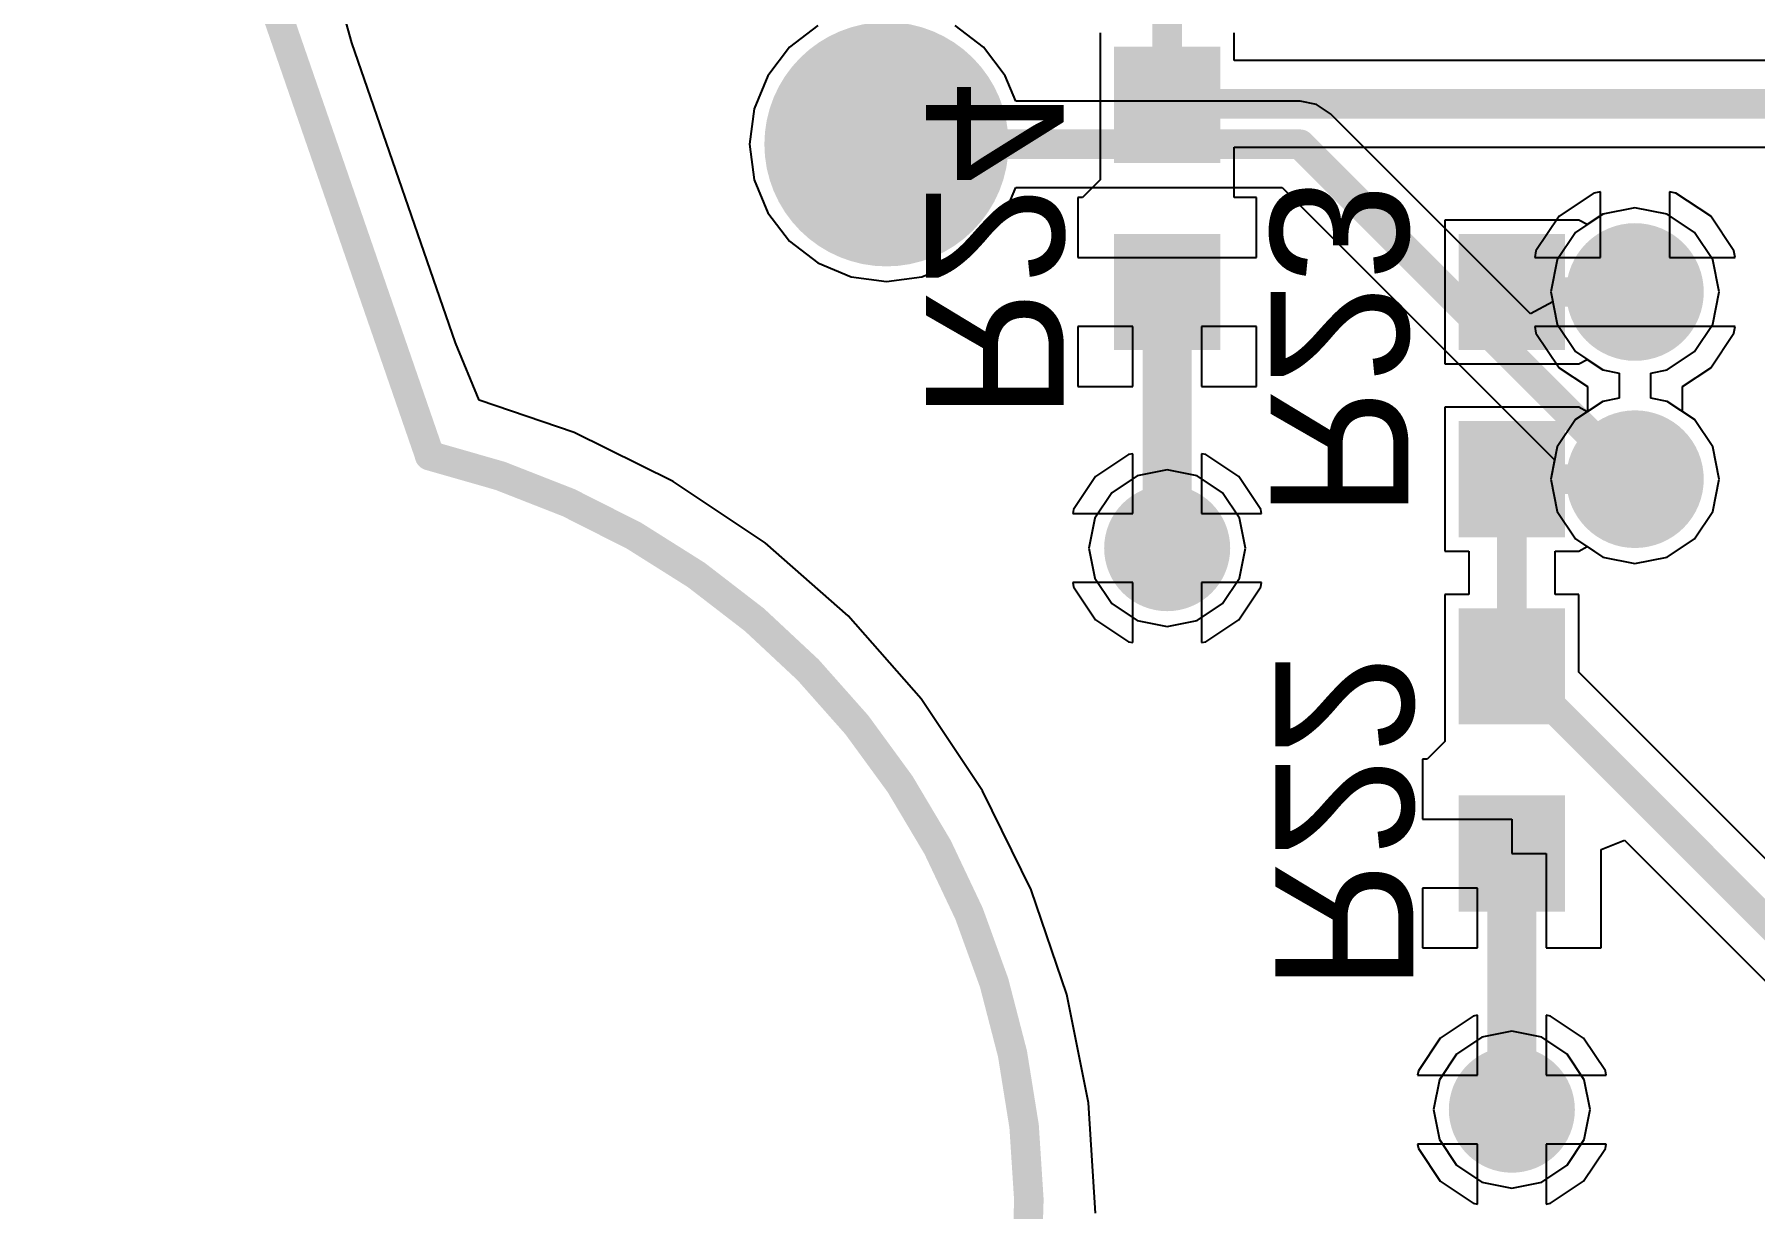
# Model space of a CAD drawing. Header units: millimetres. Extents: x 73 to 190, y 73 to 267.
# Drawn here: x 72.92 to 81.66, y 86.15 to 92.11 of the extents above; entities that cross this region are included whole.
import ezdxf

# ---------------------------------------------------------------- set-up
doc = ezdxf.new("R2010")
doc.units = ezdxf.units.MM
for name, color, linetype in [('BottomLayer', 5, 'Continuous'), ('BottomOverlay', 54, 'Continuous'), ('BottomPaste', 16, 'Continuous'), ('BottomSolder', 6, 'Continuous'), ('DrillDrawing', 1, 'Continuous'), ('KeepOutLayer', 6, 'Continuous'), ('Mechanical1', 6, 'Continuous'), ('MidLayer1', 16, 'Continuous'), ('MidLayer2', 76, 'Continuous'), ('MultiLayer', 9, 'Continuous'), ('TopLayer', 1, 'Continuous'), ('TopSolder', 216, 'Continuous'), ('ViaHoleLayer', 16, 'Continuous')]:
    doc.layers.add(name, color=color, linetype=linetype)

msp = doc.modelspace()

# ---------------------------------------------------------------- linework, layer by layer
at = {"layer": 'BottomLayer'}
for p, q in [((74.53606886, 92.0651194), (74.10343066, 93.61706955999999)), ((75.0616228, 90.5421227), (74.53606886, 92.0651194)), ((78.33501224, 92.11501007999999), (78.33501224, 91.38501662)), ((79.01501087999999, 91.97422042), (79.01501087999999, 92.11501007999999)), ((82.6913256, 91.97422042), (79.01501087999999, 91.97422042)), ((79.01501087999999, 91.38501662), (79.01501087999999, 91.53580117999999)), ((79.01501087999999, 91.53580117999999), (85.91512408, 91.53580117999999)), ((78.3350097, 91.3688038), (78.24520546, 91.27899955999999)), ((78.33501224, 91.38501662), (78.3350097, 91.38501662)), ((78.3350097, 91.38501662), (78.3350097, 91.3688038)), ((79.01501342, 91.38501662), (79.01501087999999, 91.38501662)), ((79.01501342, 91.27899955999999), (79.01501342, 91.38501662)), ((78.24520546, 91.27899955999999), (78.22101196, 91.27899955999999)), ((78.22101196, 91.27899955999999), (78.22101196, 90.97499966)), ((79.12901115999999, 91.27899955999999), (79.01501342, 91.27899955999999)), ((79.12901115999999, 90.97499966), (79.12901115999999, 91.27899955999999)), ((80.88637365999999, 91.19511098), (80.80742029999999, 91.14235771999999)), ((81.05001569999999, 91.22766107999999), (80.88637365999999, 91.19511098)), ((81.21365774, 91.19511098), (81.05001569999999, 91.22766107999999)), ((81.35238745999999, 91.10241622), (81.21365774, 91.19511098)), ((80.76499468, 91.16502976), (80.08500112, 91.16502976)), ((80.08500112, 91.16502976), (80.08500112, 90.43503376)), ((80.76499976, 91.16503483999999), (80.76499468, 91.16502976)), ((80.76499976, 91.1650323), (80.76499976, 91.16503483999999)), ((80.80742029999999, 91.14235771999999), (80.76499976, 91.1650323)), ((81.44508221999999, 90.9636865), (81.35238745999999, 91.10241622)), ((78.22101196, 90.97499966), (79.12901115999999, 90.97499966)), ((81.47763232, 90.80004446), (81.44508221999999, 90.9636865)), ((81.44508221999999, 90.63640242), (81.47763232, 90.80004446)), ((78.50001318, 90.6250029), (78.22101196, 90.6250029)), ((78.22101196, 90.6250029), (78.22101196, 90.32100299999999)), ((78.50001318, 90.32100299999999), (78.50001318, 90.6250029)), ((79.12901115999999, 90.6250029), (78.85000993999999, 90.6250029)), ((78.85000993999999, 90.6250029), (78.85000993999999, 90.32100299999999)), ((79.12901115999999, 90.32100299999999), (79.12901115999999, 90.6250029)), ((81.35238745999999, 90.4976727), (81.44508221999999, 90.63640242)), ((75.18251409999999, 90.250264), (75.0616228, 90.5421227)), ((81.21365774, 90.40497794), (81.35238745999999, 90.4976727)), ((80.08500112, 90.43503376), (80.76499468, 90.43503376)), ((80.76499468, 90.43503376), (80.76499976, 90.43502867999999)), ((80.76499976, 90.43503122), (80.80744062, 90.4577185)), ((80.76499976, 90.43502867999999), (80.76499976, 90.43503122)), ((80.80744062, 90.4577185), (80.88637365999999, 90.40497794)), ((80.88637365999999, 90.40497794), (80.96901763999999, 90.38853906)), ((81.13101376, 90.38853906), (81.21365774, 90.40497794)), ((78.22101196, 90.32100299999999), (78.50001318, 90.32100299999999)), ((78.85000993999999, 90.32100299999999), (79.12901115999999, 90.32100299999999)), ((80.96901763999999, 90.38853906), (80.96901763999999, 90.26153905999999)), ((81.13101376, 90.26153905999999), (81.13101376, 90.38853906)), ((75.66438004, 90.08669307999999), (75.18251409999999, 90.250264)), ((80.88637365999999, 90.24510018), (80.80742029999999, 90.19234691999999)), ((80.96901763999999, 90.26153905999999), (80.88637365999999, 90.24510018)), ((81.21365774, 90.24510018), (81.13101376, 90.26153905999999)), ((81.35238745999999, 90.15240542), (81.21365774, 90.24510018)), ((80.76499468, 90.21501896), (80.08500112, 90.21501896)), ((80.08500112, 90.21501896), (80.08500112, 89.48502296)), ((80.76499976, 90.21502403999999), (80.76499468, 90.21501896)), ((80.76499976, 90.21502149999999), (80.76499976, 90.21502403999999)), ((80.80742029999999, 90.19234691999999), (80.76499976, 90.21502149999999)), ((81.44508221999999, 90.0136757), (81.35238745999999, 90.15240542)), ((76.16745243999999, 89.83860365999999), (75.66438004, 90.08669307999999)), ((78.47836222, 89.97475782), (78.31164932, 89.86336358)), ((78.50001318, 89.97906565999999), (78.47836222, 89.97475782)), ((78.50001318, 89.67499971999999), (78.50001318, 89.97906565999999)), ((78.8716609, 89.97475782), (78.85000993999999, 89.97906565999999)), ((78.85000993999999, 89.97906565999999), (78.85000993999999, 89.67499971999999)), ((79.0383738, 89.86336358), (78.8716609, 89.97475782)), ((81.47763232, 89.85003366), (81.44508221999999, 90.0136757)), ((76.63384216, 89.52697359999999), (76.16745243999999, 89.83860365999999)), ((78.31164932, 89.86336358), (78.20025507999999, 89.69665067999999)), ((79.14976804, 89.69665067999999), (79.0383738, 89.86336358)), ((81.44508221999999, 89.68639162), (81.47763232, 89.85003366)), ((78.20025507999999, 89.69665067999999), (78.19594724, 89.67499971999999)), ((79.15407588, 89.67499971999999), (79.14976804, 89.69665067999999)), ((78.19594724, 89.67499971999999), (78.50001318, 89.67499971999999)), ((78.85000993999999, 89.67499971999999), (79.15407588, 89.67499971999999)), ((81.35238745999999, 89.5476619), (81.44508221999999, 89.68639162)), ((77.05556598, 89.15713181999999), (76.63384216, 89.52697359999999)), ((81.21365774, 89.45496714), (81.35238745999999, 89.5476619)), ((80.08500112, 89.48502296), (80.20579081999999, 89.48502296)), ((80.20579081999999, 89.48502296), (80.20579081999999, 89.26500816)), ((80.64421005999999, 89.26500816), (80.64421005999999, 89.48502296)), ((80.64421005999999, 89.48502296), (80.76499468, 89.48502296)), ((80.76499468, 89.48502296), (80.76499976, 89.48501788)), ((80.76499976, 89.48502042), (80.80744062, 89.5077077)), ((80.76499976, 89.48501788), (80.76499976, 89.48502042)), ((80.80744062, 89.5077077), (80.88637365999999, 89.45496714)), ((80.88637365999999, 89.45496714), (81.05001569999999, 89.42241704)), ((81.05001569999999, 89.42241704), (81.21365774, 89.45496714)), ((78.50001318, 89.32500295999999), (78.19594724, 89.32500295999999)), ((78.19594724, 89.32500295999999), (78.20025507999999, 89.30335199999999)), ((78.20025507999999, 89.30335199999999), (78.31164932, 89.1366391)), ((78.50001318, 89.02093701999999), (78.50001318, 89.32500295999999)), ((79.15407588, 89.32500295999999), (78.85000993999999, 89.32500295999999)), ((78.85000993999999, 89.32500295999999), (78.85000993999999, 89.02093701999999)), ((79.0383738, 89.1366391), (79.14976804, 89.30335199999999)), ((79.14976804, 89.30335199999999), (79.15407588, 89.32500295999999)), ((80.20579081999999, 89.26500816), (80.08500112, 89.26500816)), ((80.08500112, 89.26500816), (80.08500112, 88.53501469999999)), ((80.76499976, 89.26500816), (80.64421005999999, 89.26500816)), ((80.76499976, 88.87001783999999), (80.76499976, 89.26500816)), ((77.42540776, 88.73540799999999), (77.05556598, 89.15713181999999)), ((78.31164932, 89.1366391), (78.47836222, 89.02524486)), ((78.8716609, 89.02524486), (79.0383738, 89.1366391)), ((78.47836222, 89.02524486), (78.50001318, 89.02093701999999)), ((78.85000993999999, 89.02093701999999), (78.8716609, 89.02524486)), ((81.96059045999999, 87.67442713999999), (80.76499976, 88.87001783999999)), ((77.73703782, 88.26901828), (77.42540776, 88.73540799999999)), ((80.08499857999999, 88.51880188), (79.99519434, 88.42899763999999)), ((80.08500112, 88.53501469999999), (80.08499857999999, 88.53501469999999)), ((80.08499857999999, 88.53501469999999), (80.08499857999999, 88.51880188)), ((79.99519434, 88.42899763999999), (79.97100084, 88.42899763999999)), ((79.97100084, 88.42899763999999), (79.97100084, 88.12499774)), ((77.98512724, 87.76594587999999), (77.73703782, 88.26901828)), ((79.97100084, 88.12499774), (80.42500043999999, 88.12499774)), ((80.42500043999999, 88.12499774), (80.42500043999999, 87.94999935999999)), ((80.42500043999999, 87.94999935999999), (80.59999882, 87.94999935999999)), ((80.59999882, 87.94999935999999), (80.59999882, 87.47100108)), ((80.87900004, 87.97006789999999), (80.99633279999999, 88.0186708)), ((80.87900004, 87.47100108), (80.87900004, 87.97006789999999)), ((80.99633279999999, 88.0186708), (81.75579026, 87.25921333999999)), ((80.25000206, 87.77500098), (79.97100084, 87.77500098)), ((79.97100084, 87.77500098), (79.97100084, 87.47100108)), ((80.25000206, 87.47100108), (80.25000206, 87.77500098)), ((78.16542914, 87.23479123999999), (77.98512724, 87.76594587999999)), ((79.97100084, 87.47100108), (80.25000206, 87.47100108)), ((80.59999882, 87.47100108), (80.87900004, 87.47100108)), ((78.27485996, 86.68464756), (78.16542914, 87.23479123999999)), ((80.2283511, 87.1247559), (80.06163819999999, 87.01336166)), ((80.25000206, 87.12906373999999), (80.2283511, 87.1247559)), ((80.25000206, 86.82499779999999), (80.25000206, 87.12906373999999)), ((80.62164978, 87.1247559), (80.59999882, 87.12906373999999)), ((80.59999882, 87.12906373999999), (80.59999882, 86.82499779999999)), ((80.78836267999999, 87.01336166), (80.62164978, 87.1247559)), ((80.06163819999999, 87.01336166), (79.95024396, 86.84664876)), ((80.89975692, 86.84664876), (80.78836267999999, 87.01336166)), ((79.95024396, 86.84664876), (79.94593612, 86.82499779999999)), ((79.94593612, 86.82499779999999), (80.25000206, 86.82499779999999)), ((80.59999882, 86.82499779999999), (80.90406476, 86.82499779999999)), ((80.90406476, 86.82499779999999), (80.89975692, 86.84664876)), ((78.31154518, 86.12492807999999), (78.27485996, 86.68464756)), ((80.25000206, 86.47500104), (79.94593612, 86.47500104)), ((79.94593612, 86.47500104), (79.95024396, 86.45335007999999)), ((80.25000206, 86.1709351), (80.25000206, 86.47500104)), ((80.90406476, 86.47500104), (80.59999882, 86.47500104)), ((80.59999882, 86.47500104), (80.59999882, 86.1709351)), ((80.89975692, 86.45335007999999), (80.90406476, 86.47500104)), ((79.95024396, 86.45335007999999), (80.06163819999999, 86.28663718)), ((80.78836267999999, 86.28663718), (80.89975692, 86.45335007999999)), ((80.06163819999999, 86.28663718), (80.2283511, 86.17524293999999)), ((80.62164978, 86.17524293999999), (80.78836267999999, 86.28663718)), ((80.2283511, 86.17524293999999), (80.25000206, 86.1709351)), ((80.59999882, 86.1709351), (80.62164978, 86.17524293999999))]:
    msp.add_line(p, q, dxfattribs=at)
for points, const_width in [([(78.67501156, 91.7550108), (78.67501156, 92.70002287999999)], 0.1499997), ([(78.67501156, 91.7550108), (92.5999672, 91.7550108)], 0.1499997), ([(78.67501156, 91.75001207999999), (78.67501156, 91.7550108)], 0.1499997), ([(78.67501156, 89.50000134), (78.67501156, 90.80000127999999)], 0.2499995), ([(80.42500043999999, 90.80003176), (80.42501313999999, 90.80004446)], 0.1499997), ([(80.42501313999999, 90.80004446), (81.05001569999999, 90.80004446)], 0.1499997), ([(80.42500043999999, 89.85002096), (80.42501313999999, 89.85003366)], 0.1499997), ([(80.42500043999999, 88.90001016), (80.42500043999999, 89.85002096)], 0.1499997), ([(80.42501313999999, 89.85003366), (81.05001569999999, 89.85003366)], 0.1499997), ([(80.42500043999999, 88.90001016), (81.97499988, 87.35001072)], 0.1499997), ([(80.42500043999999, 86.64999942), (80.42500043999999, 87.94999935999999)], 0.2499995)]:
    msp.add_lwpolyline(points, dxfattribs=dict(at, const_width=const_width))
for points, const_width in [([(78.63751099999999, 91.7550108, 1), (78.71251212, 91.7550108, 1)], 0.07499858), ([(78.63751099999999, 91.7550108, 1), (78.71251212, 91.7550108, 1)], 0.07499858), ([(78.63751099999999, 91.7550108, 1), (78.71251212, 91.7550108, 1)], 0.07499858), ([(78.63751099999999, 91.75001207999999, 1), (78.71251212, 91.75001207999999, 1)], 0.07499858), ([(80.9103157, 90.80004446, 1), (81.1897157, 90.80004446, 1)], 0.2794), ([(78.61251232, 90.80000127999999, 1), (78.7375108, 90.80000127999999, 1)], 0.12499848), ([(80.38749988, 90.80003176, 1), (80.46250099999999, 90.80003176, 1)], 0.07499858), ([(80.38751257999999, 90.80004446, 1), (80.4625137, 90.80004446, 1)], 0.07499858), ([(80.38751257999999, 90.80004446, 1), (80.4625137, 90.80004446, 1)], 0.07499858), ([(81.01251513999999, 90.80004446, 1), (81.08751626, 90.80004446, 1)], 0.07499858), ([(80.9103157, 89.85003366, 1), (81.1897157, 89.85003366, 1)], 0.2794), ([(80.38749988, 89.85002096, 1), (80.46250099999999, 89.85002096, 1)], 0.07499858), ([(80.38749988, 89.85002096, 1), (80.46250099999999, 89.85002096, 1)], 0.07499858), ([(80.38751257999999, 89.85003366, 1), (80.4625137, 89.85003366, 1)], 0.07499858), ([(80.38751257999999, 89.85003366, 1), (80.4625137, 89.85003366, 1)], 0.07499858), ([(81.01251513999999, 89.85003366, 1), (81.08751626, 89.85003366, 1)], 0.07499858), ([(78.55001308, 89.50000134, 1), (78.80001003999999, 89.50000134, 1)], 0.2499995), ([(78.61251232, 89.50000134, 1), (78.7375108, 89.50000134, 1)], 0.12499848), ([(80.38749988, 88.90001016, 1), (80.46250099999999, 88.90001016, 1)], 0.07499858), ([(80.38749988, 88.90001016, 1), (80.46250099999999, 88.90001016, 1)], 0.07499858), ([(80.3625012, 87.94999935999999, 1), (80.48749968, 87.94999935999999, 1)], 0.12499848), ([(80.30000195999999, 86.64999942, 1), (80.54999892, 86.64999942, 1)], 0.2499995), ([(80.3625012, 86.64999942, 1), (80.48749968, 86.64999942, 1)], 0.12499848)]:
    msp.add_lwpolyline(points, format="xyb", close=True, dxfattribs=dict(at, const_width=const_width))
for points in [[(78.87501116, 91.5250138), (78.87501116, 91.97501036), (78.47501195999999, 91.5250138), (78.47501195999999, 91.97501036)], [(78.87501116, 90.575003), (78.87501116, 91.02499956), (78.47501195999999, 90.575003), (78.47501195999999, 91.02499956)], [(80.62500003999999, 90.57503348), (80.62500003999999, 91.02503003999999), (80.22500083999999, 90.57503348), (80.22500083999999, 91.02503003999999)], [(80.62500003999999, 89.62502268), (80.62500003999999, 90.07501923999999), (80.22500083999999, 89.62502268), (80.22500083999999, 90.07501923999999)], [(80.62500003999999, 88.67501188), (80.62500003999999, 89.12500844), (80.22500083999999, 88.67501188), (80.22500083999999, 89.12500844)], [(80.62500003999999, 87.72500108), (80.62500003999999, 88.17499764), (80.22500083999999, 87.72500108), (80.22500083999999, 88.17499764)]]:
    msp.add_solid(points, dxfattribs=at)
at = {"layer": 'BottomPaste'}
for points in [[(78.82501126, 91.5750137), (78.82501126, 91.92501046), (78.52501185999999, 91.5750137), (78.52501185999999, 91.92501046)], [(78.82501126, 90.6250029), (78.82501126, 90.97499966), (78.52501185999999, 90.6250029), (78.52501185999999, 90.97499966)], [(80.57500014, 90.62503337999999), (80.57500014, 90.97503014), (80.27500074, 90.62503337999999), (80.27500074, 90.97503014)], [(80.57500014, 89.67502257999999), (80.57500014, 90.02501934), (80.27500074, 89.67502257999999), (80.27500074, 90.02501934)], [(80.57500014, 88.72501177999999), (80.57500014, 89.07500854), (80.27500074, 88.72501177999999), (80.27500074, 89.07500854)], [(80.57500014, 87.77500098), (80.57500014, 88.12499774), (80.27500074, 87.77500098), (80.27500074, 88.12499774)]]:
    msp.add_solid(points, dxfattribs=at)
at = {"layer": 'BottomSolder'}
for points, const_width in [([(80.87531704, 90.80004446, 1), (81.22471436, 90.80004446, 1)], 0.34939986), ([(80.87531704, 89.85003366, 1), (81.22471436, 89.85003366, 1)], 0.34939986), ([(78.51501187999999, 89.50000134, 1), (78.83501124, 89.50000134, 1)], 0.31999936), ([(80.26500075999999, 86.64999942, 1), (80.58500011999999, 86.64999942, 1)], 0.31999936)]:
    msp.add_lwpolyline(points, format="xyb", close=True, dxfattribs=dict(at, const_width=const_width))
for points in [[(78.94501102, 91.45501394), (78.94501102, 92.04501022), (78.4050121, 91.45501394), (78.4050121, 92.04501022)], [(78.94501102, 90.50500314), (78.94501102, 91.09499942), (78.4050121, 90.50500314), (78.4050121, 91.09499942)], [(80.6949999, 90.50503361999999), (80.6949999, 91.0950299), (80.15500098, 90.50503361999999), (80.15500098, 91.0950299)], [(80.6949999, 89.55502281999999), (80.6949999, 90.1450191), (80.15500098, 89.55502281999999), (80.15500098, 90.1450191)], [(80.6949999, 88.60501201999999), (80.6949999, 89.1950083), (80.15500098, 88.60501201999999), (80.15500098, 89.1950083)], [(80.6949999, 87.65500121999999), (80.6949999, 88.2449975), (80.15500098, 87.65500121999999), (80.15500098, 88.2449975)]]:
    msp.add_solid(points, dxfattribs=at)
at = {"layer": 'DrillDrawing', "const_width": 0.1499997}
for points in [[(74.93100075999999, 89.96974386, -0.5181223231996762), (98.94092226, 126.98035056)], [(74.9302032, 89.96942381999999, -0.4524410024477059), (77.7196312, 84.73204795999999)]]:
    msp.add_lwpolyline(points, format="xyb", dxfattribs=at)
at = {"layer": 'DrillDrawing'}
for points, const_width in [([(80.97381569999999, 90.80004446, 1), (81.12621569999999, 90.80004446, 1)], 0.1524), ([(74.89270264, 89.96942381999999, 1), (74.96770375999999, 89.96942381999999, 1)], 0.07499858), ([(74.89350019999999, 89.96974386, 1), (74.96850132, 89.96974386, 1)], 0.07499858), ([(80.97381569999999, 89.85003366, 1), (81.12621569999999, 89.85003366, 1)], 0.1524), ([(78.62501166, 89.50000134, 1), (78.72501145999999, 89.50000134, 1)], 0.0999998), ([(80.37500054, 86.64999942, 1), (80.47500034, 86.64999942, 1)], 0.0999998)]:
    msp.add_lwpolyline(points, format="xyb", close=True, dxfattribs=dict(at, const_width=const_width))
at = {"layer": 'KeepOutLayer', "const_width": 0.1499997}
for points in [[(74.93100075999999, 89.96974386, -0.5181223231996762), (98.94092226, 126.98035056)], [(74.9302032, 89.96942381999999, -0.4524410024477059), (77.7196312, 84.73204795999999)]]:
    msp.add_lwpolyline(points, format="xyb", dxfattribs=at)
at = {"layer": 'KeepOutLayer', "const_width": 0.07499858}
for points in [[(74.89270264, 89.96942381999999, 1), (74.96770375999999, 89.96942381999999, 1)], [(74.89350019999999, 89.96974386, 1), (74.96850132, 89.96974386, 1)]]:
    msp.add_lwpolyline(points, format="xyb", close=True, dxfattribs=at)
at = {"layer": 'Mechanical1', "const_width": 0.1499997}
for points in [[(74.93100075999999, 89.96974386, -0.5181223231996762), (98.94092226, 126.98035056)], [(74.9302032, 89.96942381999999, -0.4524410024477059), (77.7196312, 84.73204795999999)]]:
    msp.add_lwpolyline(points, format="xyb", dxfattribs=at)
at = {"layer": 'Mechanical1', "const_width": 0.07499858}
for points in [[(74.89270264, 89.96942381999999, 1), (74.96770375999999, 89.96942381999999, 1)], [(74.89350019999999, 89.96974386, 1), (74.96850132, 89.96974386, 1)]]:
    msp.add_lwpolyline(points, format="xyb", close=True, dxfattribs=at)
at = {"layer": 'MidLayer1'}
for p, q in [((74.53606886, 92.0651194), (74.10343066, 93.61706955999999)), ((75.0616228, 90.5421227), (74.53606886, 92.0651194)), ((80.88637365999999, 91.19511098), (80.74764393999999, 91.10241622)), ((81.05001569999999, 91.22766107999999), (80.88637365999999, 91.19511098)), ((81.21365774, 91.19511098), (81.05001569999999, 91.22766107999999)), ((81.35238745999999, 91.10241622), (81.21365774, 91.19511098)), ((80.74764393999999, 91.10241622), (80.65494917999999, 90.9636865)), ((81.44508221999999, 90.9636865), (81.35238745999999, 91.10241622)), ((80.65494917999999, 90.9636865), (80.62239908, 90.80004446)), ((81.47763232, 90.80004446), (81.44508221999999, 90.9636865)), ((80.62239908, 90.80004446), (80.65494917999999, 90.63640242)), ((81.44508221999999, 90.63640242), (81.47763232, 90.80004446)), ((80.65494917999999, 90.63640242), (80.74764393999999, 90.4976727)), ((81.35238745999999, 90.4976727), (81.44508221999999, 90.63640242)), ((75.18251409999999, 90.250264), (75.0616228, 90.5421227)), ((80.74764393999999, 90.4976727), (80.88637365999999, 90.40497794)), ((81.21365774, 90.40497794), (81.35238745999999, 90.4976727)), ((80.88637365999999, 90.40497794), (80.96901763999999, 90.38853906)), ((81.13101376, 90.38853906), (81.21365774, 90.40497794)), ((80.96901763999999, 90.38853906), (80.96901763999999, 90.26153905999999)), ((81.13101376, 90.26153905999999), (81.13101376, 90.38853906)), ((75.66438004, 90.08669307999999), (75.18251409999999, 90.250264)), ((80.88637365999999, 90.24510018), (80.74764393999999, 90.15240542)), ((80.96901763999999, 90.26153905999999), (80.88637365999999, 90.24510018)), ((81.21365774, 90.24510018), (81.13101376, 90.26153905999999)), ((81.35238745999999, 90.15240542), (81.21365774, 90.24510018)), ((80.74764393999999, 90.15240542), (80.65494917999999, 90.0136757)), ((81.44508221999999, 90.0136757), (81.35238745999999, 90.15240542)), ((76.16745243999999, 89.83860365999999), (75.66438004, 90.08669307999999)), ((78.47836222, 89.97475782), (78.31164932, 89.86336358)), ((78.50001318, 89.97906565999999), (78.47836222, 89.97475782)), ((78.50001318, 89.67499971999999), (78.50001318, 89.97906565999999)), ((78.8716609, 89.97475782), (78.85000993999999, 89.97906565999999)), ((78.85000993999999, 89.97906565999999), (78.85000993999999, 89.67499971999999)), ((79.0383738, 89.86336358), (78.8716609, 89.97475782)), ((80.65494917999999, 90.0136757), (80.62239908, 89.85003366)), ((81.47763232, 89.85003366), (81.44508221999999, 90.0136757)), ((76.63384216, 89.52697359999999), (76.16745243999999, 89.83860365999999)), ((78.31164932, 89.86336358), (78.20025507999999, 89.69665067999999)), ((79.14976804, 89.69665067999999), (79.0383738, 89.86336358)), ((80.62239908, 89.85003366), (80.65494917999999, 89.68639162)), ((81.44508221999999, 89.68639162), (81.47763232, 89.85003366)), ((78.20025507999999, 89.69665067999999), (78.19594724, 89.67499971999999)), ((79.15407588, 89.67499971999999), (79.14976804, 89.69665067999999)), ((78.19594724, 89.67499971999999), (78.50001318, 89.67499971999999)), ((78.85000993999999, 89.67499971999999), (79.15407588, 89.67499971999999)), ((80.65494917999999, 89.68639162), (80.74764393999999, 89.5476619)), ((81.35238745999999, 89.5476619), (81.44508221999999, 89.68639162)), ((77.05556598, 89.15713181999999), (76.63384216, 89.52697359999999)), ((80.74764393999999, 89.5476619), (80.88637365999999, 89.45496714)), ((81.21365774, 89.45496714), (81.35238745999999, 89.5476619)), ((80.88637365999999, 89.45496714), (81.05001569999999, 89.42241704)), ((81.05001569999999, 89.42241704), (81.21365774, 89.45496714)), ((78.50001318, 89.32500295999999), (78.19594724, 89.32500295999999)), ((78.19594724, 89.32500295999999), (78.20025507999999, 89.30335199999999)), ((78.20025507999999, 89.30335199999999), (78.31164932, 89.1366391)), ((78.50001318, 89.02093701999999), (78.50001318, 89.32500295999999)), ((79.15407588, 89.32500295999999), (78.85000993999999, 89.32500295999999)), ((78.85000993999999, 89.32500295999999), (78.85000993999999, 89.02093701999999)), ((79.0383738, 89.1366391), (79.14976804, 89.30335199999999)), ((79.14976804, 89.30335199999999), (79.15407588, 89.32500295999999)), ((77.42540776, 88.73540799999999), (77.05556598, 89.15713181999999)), ((78.31164932, 89.1366391), (78.47836222, 89.02524486)), ((78.8716609, 89.02524486), (79.0383738, 89.1366391)), ((78.47836222, 89.02524486), (78.50001318, 89.02093701999999)), ((78.85000993999999, 89.02093701999999), (78.8716609, 89.02524486)), ((77.73703782, 88.26901828), (77.42540776, 88.73540799999999)), ((77.98512724, 87.76594587999999), (77.73703782, 88.26901828)), ((78.16542914, 87.23479123999999), (77.98512724, 87.76594587999999)), ((78.27485996, 86.68464756), (78.16542914, 87.23479123999999)), ((80.2283511, 87.1247559), (80.06163819999999, 87.01336166)), ((80.25000206, 87.12906373999999), (80.2283511, 87.1247559)), ((80.25000206, 86.82499779999999), (80.25000206, 87.12906373999999)), ((80.62164978, 87.1247559), (80.59999882, 87.12906373999999)), ((80.59999882, 87.12906373999999), (80.59999882, 86.82499779999999)), ((80.78836267999999, 87.01336166), (80.62164978, 87.1247559)), ((80.06163819999999, 87.01336166), (79.95024396, 86.84664876)), ((80.89975692, 86.84664876), (80.78836267999999, 87.01336166)), ((79.95024396, 86.84664876), (79.94593612, 86.82499779999999)), ((79.94593612, 86.82499779999999), (80.25000206, 86.82499779999999)), ((80.59999882, 86.82499779999999), (80.90406476, 86.82499779999999)), ((80.90406476, 86.82499779999999), (80.89975692, 86.84664876)), ((78.31154518, 86.12492807999999), (78.27485996, 86.68464756)), ((80.25000206, 86.47500104), (79.94593612, 86.47500104)), ((79.94593612, 86.47500104), (79.95024396, 86.45335007999999)), ((80.25000206, 86.1709351), (80.25000206, 86.47500104)), ((80.90406476, 86.47500104), (80.59999882, 86.47500104)), ((80.59999882, 86.47500104), (80.59999882, 86.1709351)), ((80.89975692, 86.45335007999999), (80.90406476, 86.47500104)), ((79.95024396, 86.45335007999999), (80.06163819999999, 86.28663718)), ((80.78836267999999, 86.28663718), (80.89975692, 86.45335007999999)), ((80.06163819999999, 86.28663718), (80.2283511, 86.17524293999999)), ((80.62164978, 86.17524293999999), (80.78836267999999, 86.28663718)), ((80.2283511, 86.17524293999999), (80.25000206, 86.1709351)), ((80.59999882, 86.1709351), (80.62164978, 86.17524293999999))]:
    msp.add_line(p, q, dxfattribs=at)
for points, const_width in [([(80.9103157, 90.80004446, 1), (81.1897157, 90.80004446, 1)], 0.2794), ([(80.9103157, 89.85003366, 1), (81.1897157, 89.85003366, 1)], 0.2794), ([(78.55001308, 89.50000134, 1), (78.80001003999999, 89.50000134, 1)], 0.2499995), ([(80.30000195999999, 86.64999942, 1), (80.54999892, 86.64999942, 1)], 0.2499995)]:
    msp.add_lwpolyline(points, format="xyb", close=True, dxfattribs=dict(at, const_width=const_width))
at = {"layer": 'MidLayer2'}
for p, q in [((74.53606886, 92.0651194), (74.10343066, 93.61706955999999)), ((75.0616228, 90.5421227), (74.53606886, 92.0651194)), ((80.84189318, 91.3024971), (80.66545716, 91.184603)), ((80.87501732, 91.30908586), (80.84189318, 91.3024971)), ((80.87501732, 90.97504284), (80.87501732, 91.30908586)), ((81.25813821999999, 91.3024971), (81.22501408, 91.30908586)), ((81.22501408, 91.30908586), (81.22501408, 90.97504284)), ((81.43457423999999, 91.184603), (81.25813821999999, 91.3024971)), ((80.66545716, 91.184603), (80.54756306, 91.00816698)), ((81.55246833999999, 91.00816698), (81.43457423999999, 91.184603)), ((80.54756306, 91.00816698), (80.5409743, 90.97504284)), ((81.55905709999999, 90.97504284), (81.55246833999999, 91.00816698)), ((80.5409743, 90.97504284), (80.87501732, 90.97504284)), ((81.22501408, 90.97504284), (81.55905709999999, 90.97504284)), ((81.55905709999999, 90.62504607999999), (80.5409743, 90.62504607999999)), ((80.5409743, 90.62504607999999), (80.54756306, 90.59192193999999)), ((80.54756306, 90.59192193999999), (80.66545716, 90.41548592)), ((81.43457423999999, 90.41548592), (81.55246833999999, 90.59192193999999)), ((81.55246833999999, 90.59192193999999), (81.55905709999999, 90.62504607999999)), ((75.18251409999999, 90.250264), (75.0616228, 90.5421227)), ((80.66545716, 90.41548592), (80.80837788, 90.319987)), ((81.29165352, 90.319987), (81.43457423999999, 90.41548592)), ((80.80837788, 90.319987), (80.80837534, 90.19298445999999)), ((81.29165606, 90.19298445999999), (81.29165352, 90.319987)), ((75.66438004, 90.08669307999999), (75.18251409999999, 90.250264)), ((80.74764393999999, 90.15240542), (80.65494917999999, 90.0136757)), ((80.80837534, 90.19298445999999), (80.74764393999999, 90.15240542)), ((81.35238745999999, 90.15240542), (81.29165606, 90.19298445999999)), ((81.44508221999999, 90.0136757), (81.35238745999999, 90.15240542)), ((76.16745243999999, 89.83860365999999), (75.66438004, 90.08669307999999)), ((80.65494917999999, 90.0136757), (80.62239908, 89.85003366)), ((81.47763232, 89.85003366), (81.44508221999999, 90.0136757)), ((78.67501156, 89.89764088), (78.5228427, 89.86737169999999)), ((78.82718041999999, 89.86737169999999), (78.67501156, 89.89764088)), ((76.63384216, 89.52697359999999), (76.16745243999999, 89.83860365999999)), ((78.39383864, 89.78117426), (78.30764119999999, 89.6521702)), ((78.5228427, 89.86737169999999), (78.39383864, 89.78117426)), ((78.95618447999999, 89.78117426), (78.82718041999999, 89.86737169999999)), ((79.04238192, 89.6521702), (78.95618447999999, 89.78117426)), ((80.62239908, 89.85003366), (80.65494917999999, 89.68639162)), ((81.44508221999999, 89.68639162), (81.47763232, 89.85003366)), ((78.30764119999999, 89.6521702), (78.27737202, 89.50000134)), ((79.0726511, 89.50000134), (79.04238192, 89.6521702)), ((80.65494917999999, 89.68639162), (80.74764393999999, 89.5476619)), ((81.35238745999999, 89.5476619), (81.44508221999999, 89.68639162)), ((77.05556598, 89.15713181999999), (76.63384216, 89.52697359999999)), ((80.74764393999999, 89.5476619), (80.88637365999999, 89.45496714)), ((81.21365774, 89.45496714), (81.35238745999999, 89.5476619)), ((78.27737202, 89.50000134), (78.30764119999999, 89.34783248)), ((79.04238192, 89.34783248), (79.0726511, 89.50000134)), ((80.88637365999999, 89.45496714), (81.05001569999999, 89.42241704)), ((81.05001569999999, 89.42241704), (81.21365774, 89.45496714)), ((78.30764119999999, 89.34783248), (78.39383864, 89.21882842)), ((78.95618447999999, 89.21882842), (79.04238192, 89.34783248)), ((78.39383864, 89.21882842), (78.5228427, 89.13263098)), ((78.82718041999999, 89.13263098), (78.95618447999999, 89.21882842)), ((77.42540776, 88.73540799999999), (77.05556598, 89.15713181999999)), ((78.5228427, 89.13263098), (78.67501156, 89.1023618)), ((78.67501156, 89.1023618), (78.82718041999999, 89.13263098)), ((77.73703782, 88.26901828), (77.42540776, 88.73540799999999)), ((77.98512724, 87.76594587999999), (77.73703782, 88.26901828)), ((78.16542914, 87.23479123999999), (77.98512724, 87.76594587999999)), ((78.27485996, 86.68464756), (78.16542914, 87.23479123999999)), ((80.27283158, 87.01736978), (80.14382752, 86.93117233999999)), ((80.42500043999999, 87.04763896), (80.27283158, 87.01736978)), ((80.5771693, 87.01736978), (80.42500043999999, 87.04763896)), ((80.70617336, 86.93117233999999), (80.5771693, 87.01736978)), ((80.14382752, 86.93117233999999), (80.05763008, 86.80216827999999)), ((80.7923708, 86.80216827999999), (80.70617336, 86.93117233999999)), ((80.05763008, 86.80216827999999), (80.02736089999999, 86.64999942)), ((80.82263997999999, 86.64999942), (80.7923708, 86.80216827999999)), ((78.31154518, 86.12492807999999), (78.27485996, 86.68464756)), ((80.02736089999999, 86.64999942), (80.05763008, 86.49783056)), ((80.7923708, 86.49783056), (80.82263997999999, 86.64999942)), ((80.05763008, 86.49783056), (80.14382752, 86.3688265)), ((80.70617336, 86.3688265), (80.7923708, 86.49783056)), ((80.14382752, 86.3688265), (80.27283158, 86.28262905999999)), ((80.5771693, 86.28262905999999), (80.70617336, 86.3688265)), ((80.27283158, 86.28262905999999), (80.42500043999999, 86.25235988)), ((80.42500043999999, 86.25235988), (80.5771693, 86.28262905999999))]:
    msp.add_line(p, q, dxfattribs=at)
for points, const_width in [([(80.9103157, 90.80004446, 1), (81.1897157, 90.80004446, 1)], 0.2794), ([(80.9103157, 89.85003366, 1), (81.1897157, 89.85003366, 1)], 0.2794), ([(78.55001308, 89.50000134, 1), (78.80001003999999, 89.50000134, 1)], 0.2499995), ([(80.30000195999999, 86.64999942, 1), (80.54999892, 86.64999942, 1)], 0.2499995)]:
    msp.add_lwpolyline(points, format="xyb", close=True, dxfattribs=dict(at, const_width=const_width))
at = {"layer": 'MultiLayer'}
for points, const_width in [([(80.9103157, 90.80004446, 1), (81.1897157, 90.80004446, 1)], 0.2794), ([(80.9103157, 89.85003366, 1), (81.1897157, 89.85003366, 1)], 0.2794), ([(78.55001308, 89.50000134, 1), (78.80001003999999, 89.50000134, 1)], 0.2499995), ([(80.30000195999999, 86.64999942, 1), (80.54999892, 86.64999942, 1)], 0.2499995)]:
    msp.add_lwpolyline(points, format="xyb", close=True, dxfattribs=dict(at, const_width=const_width))
at = {"layer": 'TopLayer'}
for p, q in [((74.53606886, 92.0651194), (74.10343066, 93.61706955999999)), ((76.90202298, 92.15271129999999), (76.75788813999999, 92.04211208)), ((77.74211274, 92.04211208), (77.59797789999999, 92.15271129999999)), ((75.0616228, 90.5421227), (74.53606886, 92.0651194)), ((76.75788813999999, 92.04211208), (76.64728892, 91.89797469999999)), ((77.85271196, 91.89797469999999), (77.74211274, 92.04211208)), ((76.64728892, 91.89797469999999), (76.5777615, 91.73012641999999)), ((77.90604942, 91.7692094), (77.85271196, 91.89797469999999)), ((76.5777615, 91.73012641999999), (76.55404806, 91.54999978)), ((79.35004957999999, 91.7692094), (77.90604942, 91.7692094)), ((79.43393816, 91.75252413999999), (79.35004957999999, 91.7692094)), ((79.50505308, 91.70500328), (79.43393816, 91.75252413999999)), ((80.52045364, 90.68960272), (79.50505308, 91.70500328)), ((76.55404806, 91.54999978), (76.5777615, 91.36987314)), ((76.5777615, 91.36987314), (76.64728892, 91.20202486)), ((77.85271196, 91.20202486), (77.90604942, 91.33079015999999)), ((77.90604942, 91.33079015999999), (79.25925219999999, 91.33079015999999)), ((79.25925219999999, 91.33079015999999), (80.64191136, 89.94813099999999)), ((76.64728892, 91.20202486), (76.75788813999999, 91.05788747999999)), ((77.74211274, 91.05788747999999), (77.85271196, 91.20202486)), ((80.88637365999999, 91.19511098), (80.74764393999999, 91.10241622)), ((81.05001569999999, 91.22766107999999), (80.88637365999999, 91.19511098)), ((81.21365774, 91.19511098), (81.05001569999999, 91.22766107999999)), ((81.35238745999999, 91.10241622), (81.21365774, 91.19511098)), ((80.74764393999999, 91.10241622), (80.65494917999999, 90.9636865)), ((81.44508221999999, 90.9636865), (81.35238745999999, 91.10241622)), ((76.75788813999999, 91.05788747999999), (76.90202298, 90.94728826)), ((77.59797789999999, 90.94728826), (77.74211274, 91.05788747999999)), ((76.90202298, 90.94728826), (77.0698738, 90.87776084)), ((77.43012707999999, 90.87776084), (77.59797789999999, 90.94728826)), ((80.65494917999999, 90.9636865), (80.62239908, 90.80004446)), ((81.47763232, 90.80004446), (81.44508221999999, 90.9636865)), ((77.0698738, 90.87776084), (77.25000044, 90.8540474)), ((77.25000044, 90.8540474), (77.43012707999999, 90.87776084)), ((80.63246002, 90.74947051999999), (80.52045364, 90.68960272)), ((80.62239908, 90.80004446), (80.63246002, 90.74947051999999)), ((81.44508221999999, 90.63640242), (81.47763232, 90.80004446)), ((81.35238745999999, 90.4976727), (81.44508221999999, 90.63640242)), ((75.18251409999999, 90.250264), (75.0616228, 90.5421227)), ((81.21365774, 90.40497794), (81.35238745999999, 90.4976727)), ((81.13101376, 90.38853906), (81.21365774, 90.40497794)), ((81.13101376, 90.26153905999999), (81.13101376, 90.38853906)), ((75.66438004, 90.08669307999999), (75.18251409999999, 90.250264)), ((81.21365774, 90.24510018), (81.13101376, 90.26153905999999)), ((81.35238745999999, 90.15240542), (81.21365774, 90.24510018)), ((81.44508221999999, 90.0136757), (81.35238745999999, 90.15240542)), ((76.16745243999999, 89.83860365999999), (75.66438004, 90.08669307999999)), ((78.47836222, 89.97475782), (78.31164932, 89.86336358)), ((78.50001318, 89.97906565999999), (78.47836222, 89.97475782)), ((78.50001318, 89.67499971999999), (78.50001318, 89.97906565999999)), ((78.8716609, 89.97475782), (78.85000993999999, 89.97906565999999)), ((78.85000993999999, 89.97906565999999), (78.85000993999999, 89.67499971999999)), ((79.0383738, 89.86336358), (78.8716609, 89.97475782)), ((81.47763232, 89.85003366), (81.44508221999999, 90.0136757)), ((80.64191136, 89.94813099999999), (80.62239908, 89.85003366)), ((76.63384216, 89.52697359999999), (76.16745243999999, 89.83860365999999)), ((78.31164932, 89.86336358), (78.20025507999999, 89.69665067999999)), ((79.14976804, 89.69665067999999), (79.0383738, 89.86336358)), ((80.62239908, 89.85003366), (80.65494917999999, 89.68639162)), ((81.44508221999999, 89.68639162), (81.47763232, 89.85003366)), ((78.20025507999999, 89.69665067999999), (78.19594724, 89.67499971999999)), ((79.15407588, 89.67499971999999), (79.14976804, 89.69665067999999)), ((78.19594724, 89.67499971999999), (78.50001318, 89.67499971999999)), ((78.85000993999999, 89.67499971999999), (79.15407588, 89.67499971999999)), ((80.65494917999999, 89.68639162), (80.74764393999999, 89.5476619)), ((81.35238745999999, 89.5476619), (81.44508221999999, 89.68639162)), ((77.05556598, 89.15713181999999), (76.63384216, 89.52697359999999)), ((80.74764393999999, 89.5476619), (80.88637365999999, 89.45496714)), ((81.21365774, 89.45496714), (81.35238745999999, 89.5476619)), ((80.88637365999999, 89.45496714), (81.05001569999999, 89.42241704)), ((81.05001569999999, 89.42241704), (81.21365774, 89.45496714)), ((78.50001318, 89.32500295999999), (78.19594724, 89.32500295999999)), ((78.19594724, 89.32500295999999), (78.20025507999999, 89.30335199999999)), ((78.20025507999999, 89.30335199999999), (78.31164932, 89.1366391)), ((78.50001318, 89.02093701999999), (78.50001318, 89.32500295999999)), ((79.15407588, 89.32500295999999), (78.85000993999999, 89.32500295999999)), ((78.85000993999999, 89.32500295999999), (78.85000993999999, 89.02093701999999)), ((79.0383738, 89.1366391), (79.14976804, 89.30335199999999)), ((79.14976804, 89.30335199999999), (79.15407588, 89.32500295999999)), ((77.42540776, 88.73540799999999), (77.05556598, 89.15713181999999)), ((78.31164932, 89.1366391), (78.47836222, 89.02524486)), ((78.8716609, 89.02524486), (79.0383738, 89.1366391)), ((78.47836222, 89.02524486), (78.50001318, 89.02093701999999)), ((78.85000993999999, 89.02093701999999), (78.8716609, 89.02524486)), ((77.73703782, 88.26901828), (77.42540776, 88.73540799999999)), ((77.98512724, 87.76594587999999), (77.73703782, 88.26901828)), ((78.16542914, 87.23479123999999), (77.98512724, 87.76594587999999)), ((78.27485996, 86.68464756), (78.16542914, 87.23479123999999)), ((80.2283511, 87.1247559), (80.06163819999999, 87.01336166)), ((80.25000206, 87.12906373999999), (80.2283511, 87.1247559)), ((80.25000206, 86.82499779999999), (80.25000206, 87.12906373999999)), ((80.62164978, 87.1247559), (80.59999882, 87.12906373999999)), ((80.59999882, 87.12906373999999), (80.59999882, 86.82499779999999)), ((80.78836267999999, 87.01336166), (80.62164978, 87.1247559)), ((80.06163819999999, 87.01336166), (79.95024396, 86.84664876)), ((80.89975692, 86.84664876), (80.78836267999999, 87.01336166)), ((79.95024396, 86.84664876), (79.94593612, 86.82499779999999)), ((79.94593612, 86.82499779999999), (80.25000206, 86.82499779999999)), ((80.59999882, 86.82499779999999), (80.90406476, 86.82499779999999)), ((80.90406476, 86.82499779999999), (80.89975692, 86.84664876)), ((78.31154518, 86.12492807999999), (78.27485996, 86.68464756)), ((80.25000206, 86.47500104), (79.94593612, 86.47500104)), ((79.94593612, 86.47500104), (79.95024396, 86.45335007999999)), ((80.25000206, 86.1709351), (80.25000206, 86.47500104)), ((80.90406476, 86.47500104), (80.59999882, 86.47500104)), ((80.59999882, 86.47500104), (80.59999882, 86.1709351)), ((80.89975692, 86.45335007999999), (80.90406476, 86.47500104)), ((79.95024396, 86.45335007999999), (80.06163819999999, 86.28663718)), ((80.78836267999999, 86.28663718), (80.89975692, 86.45335007999999)), ((80.06163819999999, 86.28663718), (80.2283511, 86.17524293999999)), ((80.62164978, 86.17524293999999), (80.78836267999999, 86.28663718)), ((80.2283511, 86.17524293999999), (80.25000206, 86.1709351)), ((80.59999882, 86.1709351), (80.62164978, 86.17524293999999))]:
    msp.add_line(p, q, dxfattribs=at)
for points, const_width in [([(76.97499972, 91.54999978, 1), (77.52500116, 91.54999978, 1)], 0.5499989), ([(77.21249988, 91.54999978, 1), (77.28750099999999, 91.54999978, 1)], 0.07499858), ([(79.31254901999999, 91.54999978, 1), (79.38755014, 91.54999978, 1)], 0.07499858), ([(79.31254901999999, 91.54999978, 1), (79.38755014, 91.54999978, 1)], 0.07499858), ([(80.9103157, 90.80004446, 1), (81.1897157, 90.80004446, 1)], 0.2794), ([(80.9103157, 89.85003366, 1), (81.1897157, 89.85003366, 1)], 0.2794), ([(81.01251513999999, 89.85003366, 1), (81.08751626, 89.85003366, 1)], 0.07499858), ([(78.55001308, 89.50000134, 1), (78.80001003999999, 89.50000134, 1)], 0.2499995), ([(80.30000195999999, 86.64999942, 1), (80.54999892, 86.64999942, 1)], 0.2499995)]:
    msp.add_lwpolyline(points, format="xyb", close=True, dxfattribs=dict(at, const_width=const_width))
at = {"layer": 'TopLayer', "const_width": 0.1499997}
for points in [[(77.25000044, 91.54999978), (79.35004957999999, 91.54999978)], [(79.35004957999999, 91.54999978), (81.05001569999999, 89.85003366)]]:
    msp.add_lwpolyline(points, dxfattribs=at)
at = {"layer": 'TopSolder'}
for points, const_width in [([(76.94000106, 91.54999978, 1), (77.55999982, 91.54999978, 1)], 0.61999876), ([(80.87531704, 90.80004446, 1), (81.22471436, 90.80004446, 1)], 0.34939986), ([(80.87531704, 89.85003366, 1), (81.22471436, 89.85003366, 1)], 0.34939986), ([(78.51501187999999, 89.50000134, 1), (78.83501124, 89.50000134, 1)], 0.31999936), ([(80.26500075999999, 86.64999942, 1), (80.58500011999999, 86.64999942, 1)], 0.31999936)]:
    msp.add_lwpolyline(points, format="xyb", close=True, dxfattribs=dict(at, const_width=const_width))
at = {"layer": 'ViaHoleLayer'}
for points, const_width in [([(80.97381569999999, 90.80004446, 1), (81.12621569999999, 90.80004446, 1)], 0.1524), ([(80.97381569999999, 89.85003366, 1), (81.12621569999999, 89.85003366, 1)], 0.1524), ([(78.62501166, 89.50000134, 1), (78.72501145999999, 89.50000134, 1)], 0.0999998), ([(80.37500054, 86.64999942, 1), (80.47500034, 86.64999942, 1)], 0.0999998)]:
    msp.add_lwpolyline(points, format="xyb", close=True, dxfattribs=dict(at, const_width=const_width))

# ---------------------------------------------------------------- texts
at = {"layer": 'BottomOverlay', "text_generation_flag": 2}
for s, p in [('R24', (77.4499975, 90.1499975)), ('R23', (79.19997876, 89.65000866)), ('R22', (79.22497998, 87.25000838))]:
    msp.add_text(s, height=0.7000011399999999, rotation=270, dxfattribs=at).set_placement(p)

doc.saveas('drawing.dxf')
